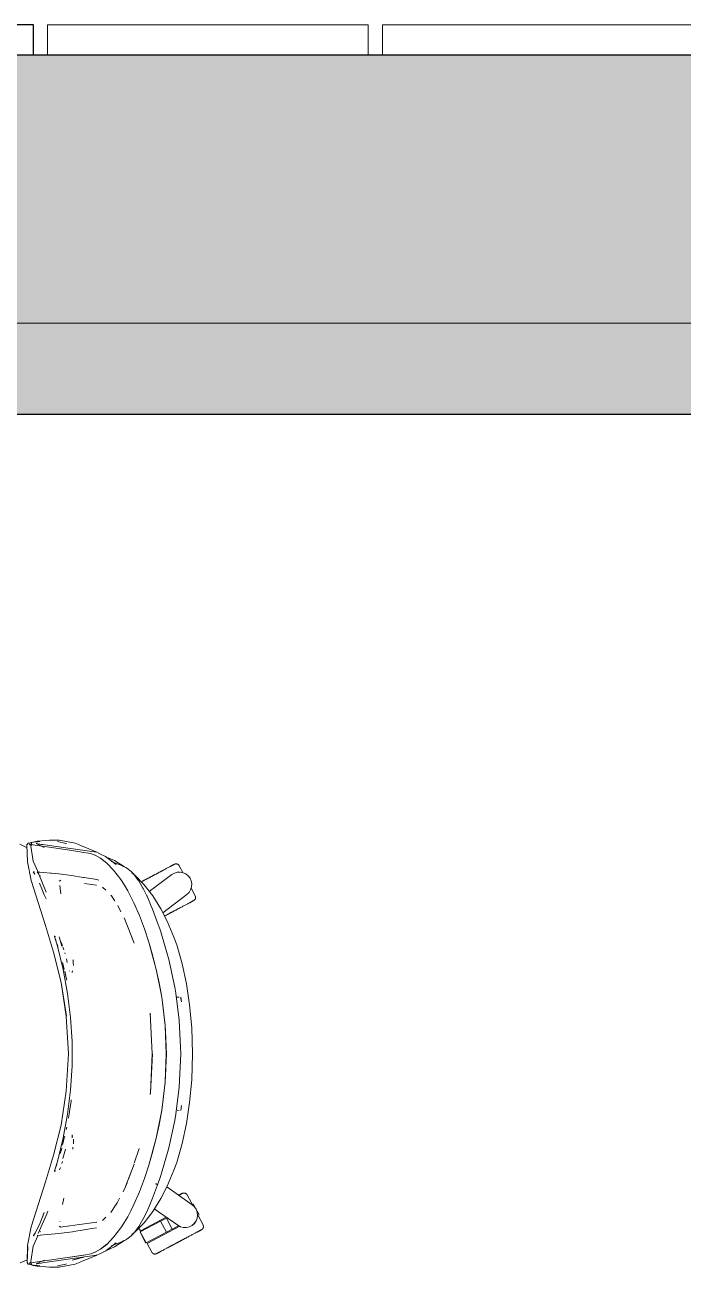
# Model space of a CAD drawing. Header units: millimetres. Extents: x 155927 to 326028, y -36033 to 97293.
# Drawn here: x 187408 to 188145, y 33291 to 34682 of the extents above; entities that cross this region are included whole.
import ezdxf

# ---------------------------------------------------------------- set-up
doc = ezdxf.new("R2010")
doc.units = ezdxf.units.MM
doc.header["$MEASUREMENT"] = 0
for name, color, linetype, lineweight in [('A-GLAZ', 7, 'CONTINUOUS', 9), ('A-GLAZ-CURT', 7, 'CONTINUOUS', 9), ('A-WALL', 7, 'CONTINUOUS', 9), ('A-WALL-PATT', 7, 'CONTINUOUS', 9), ('G-IMPT', 8, 'CONTINUOUS', 9), ('I-FURN', 8, 'CONTINUOUS', 9), ('I-WALL', 7, 'CONTINUOUS', 9)]:
    doc.layers.add(name, color=color, linetype=linetype, lineweight=lineweight)

msp = doc.modelspace()

# ---------------------------------------------------------------- hatches: boundary and pattern name
at = {"layer": 'A-WALL-PATT'}
h = msp.add_hatch(color=256, dxfattribs=at)
h.paths.add_polyline_path([(230840.8, 34347.6), (230840.8, 34647.6), (229692.8, 34647.6), (229692.8, 34347.6), (230269.8, 34347.6)], flags=0)
h.paths.add_polyline_path([(220908.8, 34347.6), (220908.8, 34647.6), (202317.8, 34647.6), (202317.8, 34347.6), (220564.5, 34347.6)], flags=0)
h.paths.add_polyline_path([(200283.7, 34347.6), (200283.7, 34647.6), (197317.8, 34647.6), (197317.8, 34437.6), (197292.8, 34437.6), (197292.8, 34347.6), (198727.6, 34347.6)], flags=0)
h.paths.add_polyline_path([(195683.8, 34347.6), (195683.8, 34437.6), (195658.8, 34437.6), (195658.8, 34647.6), (193317.8, 34647.6), (193317.8, 34347.6), (195658.8, 34347.6)], flags=0)
h.paths.add_polyline_path([(190533.8, 34347.6), (190533.8, 34647.6), (187318, 34647.6), (187318, 34347.6), (190235.5, 34347.6)], flags=0)
h.paths.add_polyline_path([(185283.8, 34347.6), (185283.8, 34647.6), (166692.8, 34647.6), (166692.8, 34347.6), (184169.7, 34347.6)], flags=0)
h.paths.add_polyline_path([(157908.8, 34347.6), (157908.8, 34647.6), (156760.8, 34647.6), (156760.8, 34347.6), (157480.1, 34347.6)], flags=0)
h = msp.add_hatch(color=256, dxfattribs=at)
h.paths.add_polyline_path([(189324.8, 34245.6), (189324.8, 34347.6), (187318, 34347.6), (187318, 34245.6), (189022.3, 34245.6)], flags=0)
h.paths.add_polyline_path([(185283.8, 34245.6), (185283.8, 34347.6), (176931.2, 34347.6), (176931.2, 34245.6), (184169.7, 34245.6)], flags=0)

# ---------------------------------------------------------------- linework, layer by layer
at = {"layer": 'A-GLAZ', "lineweight": 30}
for p, q in [((187418, 34681.6), (187318, 34681.6)), ((187418, 34647.6), (187418, 34681.6))]:
    msp.add_line(p, q, dxfattribs=at)
at = {"layer": 'A-GLAZ-CURT', "lineweight": 20}
for p, q in [((187792.8, 34681.6), (187433.8, 34681.6)), ((187433.8, 34681.6), (187433.8, 34647.6)), ((187792.8, 34647.6), (187792.8, 34681.6)), ((190417.8, 34681.6), (187808.8, 34681.6)), ((187808.8, 34681.6), (187808.8, 34647.6)), ((187433.8, 34647.6), (187792.8, 34647.6)), ((187808.8, 34647.6), (190417.8, 34647.6))]:
    msp.add_line(p, q, dxfattribs=at)
at = {"layer": 'A-WALL', "lineweight": 30}
msp.add_line((190533.8, 34647.6), (187318, 34647.6), dxfattribs=at)
at = {"layer": 'A-WALL'}
msp.add_line((187318, 34347.6), (189324.8, 34347.6), dxfattribs=at)
at = {"layer": 'G-IMPT'}
for p, q in [((187417.4, 33766.5), (187414.2, 33766)), ((187417.9, 33766.8), (187415.5, 33766.3)), ((187416.3, 33763.1), (187415.5, 33766.3)), ((187417.4, 33766.5), (187418.1, 33766.6)), ((187422.1, 33767.6), (187417.9, 33766.8)), ((187418.1, 33766.6), (187422.7, 33767.1)), ((187422.6, 33767.6), (187422.1, 33767.6)), ((187422.6, 33767.6), (187431.9, 33768.4)), ((187422.7, 33767.1), (187425.3, 33767.3)), ((187431.9, 33768.4), (187435.9, 33768.8)), ((187440, 33768.8), (187435.9, 33768.8)), ((187447, 33768.8), (187440, 33768.8)), ((187445.1, 33767.3), (187454.4, 33765.3)), ((187447, 33768.8), (187464.7, 33765.5)), ((187410.9, 33760.4), (187402.9, 33764.5)), ((187410.8, 33763.6), (187411.4, 33764.6)), ((187411.2, 33744.6), (187410.8, 33763.6)), ((187411.3, 33764), (187411.4, 33764.6)), ((187411.3, 33764), (187411.4, 33764.5)), ((187411.8, 33765.1), (187411.4, 33764.6)), ((187411.4, 33764.6), (187411.4, 33764.5)), ((187412.3, 33765.4), (187411.8, 33765.1)), ((187412.3, 33765.4), (187414.2, 33766)), ((187413.7, 33764.4), (187413.2, 33764.8)), ((187414.3, 33764.2), (187413.2, 33764.8)), ((187414.3, 33764.2), (187413.6, 33764.4)), ((187413.6, 33764.4), (187419.9, 33763.3)), ((187413.7, 33764.4), (187414, 33763.9)), ((187414.1, 33763.4), (187414, 33763.9)), ((187415.8, 33765.9), (187415.1, 33762.3)), ((187417.8, 33745.3), (187415.1, 33762.3)), ((187416.3, 33763.1), (187415.8, 33765.9)), ((187419.9, 33763.3), (187427.8, 33762.2)), ((187420.9, 33765.2), (187430.1, 33760.8)), ((187420.9, 33765.2), (187421.7, 33765.1)), ((187426.8, 33764.2), (187421.7, 33765.1)), ((187426.8, 33764.2), (187428.1, 33764)), ((187427.8, 33762.2), (187458.6, 33757.6)), ((187438.7, 33762.6), (187428.1, 33764)), ((187438.7, 33762.6), (187485.9, 33755.9)), ((187454.4, 33765.3), (187455, 33765.1)), ((187458.6, 33757.6), (187474.4, 33755.2)), ((187464.7, 33765.5), (187468.6, 33763.9)), ((187471.9, 33762.5), (187468.6, 33763.9)), ((187488.4, 33755.7), (187471.9, 33762.5)), ((187482.1, 33753.9), (187474.4, 33755.2)), ((187482.1, 33753.9), (187486.9, 33752.2)), ((187485.9, 33755.9), (187488.9, 33755.3)), ((187492.3, 33753.7), (187488.9, 33755.3)), ((187492.3, 33753.7), (187498.8, 33750.6)), ((187411.2, 33744.6), (187415.4, 33723.6)), ((187417.8, 33745.3), (187423.4, 33733)), ((187487.3, 33752), (187486.9, 33752.2)), ((187493.1, 33748.7), (187487.3, 33752)), ((187493.1, 33748.7), (187500.1, 33743.3)), ((187500.3, 33743), (187493.3, 33748.4)), ((187493.3, 33748.4), (187496.7, 33745.8)), ((187500.3, 33743), (187496.7, 33745.8)), ((187510.5, 33741.7), (187498.8, 33750.6)), ((187500, 33750), (187508.6, 33746)), ((187507.8, 33735.4), (187500.1, 33743.3)), ((187504.9, 33744.9), (187516.8, 33740.4)), ((187510.5, 33741.7), (187508.5, 33742.9)), ((187508.6, 33746), (187520.1, 33738.9)), ((187519, 33739.4), (187516.8, 33740.4)), ((187521.4, 33738.2), (187519, 33739.4)), ((187417.9, 33733.5), (187419.5, 33731)), ((187417.9, 33733.5), (187418, 33733.5)), ((187418.9, 33733.8), (187418, 33733.5)), ((187419.5, 33731), (187418, 33733.5)), ((187418, 33733.5), (187419.5, 33731)), ((187422.9, 33733.2), (187422.1, 33733.5)), ((187422.1, 33733.5), (187423.9, 33730.8)), ((187422.9, 33733.2), (187422.9, 33733.2)), ((187425.3, 33732.9), (187422.9, 33733.2)), ((187423.9, 33730.8), (187432.3, 33710.8)), ((187425.3, 33732.9), (187425.3, 33732.9)), ((187429.2, 33732.6), (187425.3, 33732.9)), ((187425.4, 33729.1), (187425.8, 33728.8)), ((187437.1, 33732), (187429.2, 33732.6)), ((187438.1, 33731.9), (187437.1, 33732)), ((187446.3, 33731.3), (187438.1, 33731.9)), ((187446.3, 33731.3), (187446.4, 33731.3)), ((187460.5, 33729.3), (187446.4, 33731.3)), ((187460.5, 33729.3), (187473.8, 33727.2)), ((187473.8, 33727.2), (187474.3, 33727.1)), ((187474.9, 33727), (187474.3, 33727.1)), ((187474.9, 33727), (187486.7, 33725.2)), ((187486.7, 33725.2), (187487.1, 33725.1)), ((187489.1, 33724.7), (187487.1, 33725.1)), ((187491.3, 33724.2), (187489.1, 33724.7)), ((187507.8, 33735.4), (187515.8, 33724.9)), ((187516, 33724.7), (187515.8, 33724.9)), ((187519.9, 33718.6), (187516, 33724.7)), ((187522.6, 33737.6), (187521.4, 33738.2)), ((187522.6, 33737.6), (187527.4, 33733.7)), ((187527.4, 33733.7), (187530.3, 33730.7)), ((187532, 33729.3), (187528.3, 33732.3)), ((187530.3, 33730.7), (187535, 33724.5)), ((187532, 33729.3), (187542, 33719)), ((187431.4, 33673.4), (187415.4, 33723.6)), ((187428, 33712.5), (187424.8, 33720.9)), ((187430.1, 33707.6), (187428, 33712.7)), ((187428, 33712.7), (187430.1, 33707.6)), ((187428, 33712.5), (187430.1, 33707.6)), ((187447, 33722.9), (187448.7, 33724.2)), ((187447.4, 33718), (187448.8, 33708.8)), ((187447.4, 33718), (187447.4, 33717.6)), ((187475.2, 33720.3), (187488.6, 33718.5)), ((187488.6, 33718.5), (187488.1, 33718.7)), ((187499.1, 33713), (187495.2, 33716.4)), ((187519.9, 33718.6), (187523.7, 33712.3)), ((187527.2, 33705.6), (187523.7, 33712.3)), ((187535, 33724.5), (187535.9, 33723.3)), ((187540.6, 33715.3), (187535.9, 33723.3)), ((187540.9, 33714.7), (187540.6, 33715.3)), ((187540.9, 33714.7), (187544.9, 33706.7)), ((187551.8, 33706.4), (187542, 33719)), ((187429.1, 33710.1), (187432.1, 33703.4)), ((187505.4, 33706.4), (187504.6, 33707.5)), ((187505.4, 33706.4), (187508.9, 33701.3)), ((187508.9, 33701.3), (187509.2, 33700.7)), ((187527.2, 33705.6), (187530.6, 33698.8)), ((187536.8, 33684.6), (187530.6, 33698.8)), ((187545.2, 33706.2), (187544.9, 33706.7)), ((187545.2, 33706.2), (187549.9, 33695.2)), ((187560.7, 33692.1), (187551.8, 33706.4)), ((187512.4, 33695.8), (187515.9, 33688.8)), ((187542.2, 33669.7), (187536.8, 33684.6)), ((187549.9, 33695.2), (187551.4, 33691.6)), ((187557, 33676.5), (187551.4, 33691.6)), ((187567.8, 33678.3), (187560.7, 33692.1)), ((187440.5, 33643.4), (187431.4, 33673.4)), ((187523.3, 33672.6), (187519.6, 33682)), ((187519.6, 33682), (187520.6, 33679.7)), ((187523.9, 33670.9), (187523.3, 33672.6)), ((187530.7, 33653.5), (187523.9, 33670.9)), ((187542.2, 33669.7), (187547.3, 33654.8)), ((187557, 33676.5), (187559.4, 33669.7)), ((187560.6, 33666.1), (187559.4, 33669.7)), ((187575.3, 33660.3), (187567.8, 33678.3)), ((187441.5, 33661.6), (187441.6, 33661.8)), ((187444.8, 33650.4), (187441.5, 33661.6)), ((187444.8, 33650.4), (187441.7, 33661.2)), ((187441.7, 33660.9), (187441.7, 33661.2)), ((187444.8, 33650.4), (187441.7, 33660.9)), ((187442.6, 33661.1), (187442, 33661.5)), ((187442.6, 33661.1), (187442.4, 33661.2)), ((187443, 33657.1), (187442.6, 33658.2)), ((187443.4, 33656.2), (187443, 33657.1)), ((187450, 33650.4), (187446.9, 33660.8)), ((187448.8, 33655.6), (187449.6, 33653.4)), ((187530.7, 33653.5), (187527.9, 33660.9)), ((187560.6, 33666.1), (187569.5, 33635.2)), ((187575.3, 33660.3), (187578.4, 33651.6)), ((187440.5, 33643.4), (187448.9, 33609.7)), ((187444.4, 33653.4), (187444.7, 33652.6)), ((187445.4, 33650.4), (187444.7, 33652.6)), ((187451.3, 33624.1), (187444.8, 33650.4)), ((187445.4, 33650.4), (187445.5, 33649.9)), ((187449.9, 33652.7), (187449.6, 33653.4)), ((187449.9, 33652.7), (187450.6, 33650.4)), ((187451, 33649.2), (187451.3, 33648.5)), ((187451.3, 33648.5), (187452, 33646)), ((187453, 33642.7), (187453.4, 33641.6)), ((187551, 33641.5), (187547.2, 33654.7)), ((187555.6, 33624.3), (187547.2, 33654.7)), ((187555.6, 33624.3), (187547.3, 33654.8)), ((187551, 33641.5), (187555.6, 33624.3)), ((187578.4, 33651.6), (187584.6, 33630.3)), ((187451.1, 33630.8), (187450.7, 33632.1)), ((187452.6, 33624), (187451.1, 33630.8)), ((187454.9, 33635.9), (187455.9, 33632)), ((187454.9, 33635.9), (187455.3, 33634.4)), ((187462.4, 33634.5), (187462.3, 33635)), ((187462.6, 33630.8), (187462.4, 33634.5)), ((187462.6, 33630.8), (187462.7, 33629.4)), ((187462.7, 33628.7), (187462.7, 33629.4)), ((187576.2, 33604.5), (187569.5, 33635.2)), ((187584.6, 33630.3), (187589.4, 33608)), ((187451.3, 33624.1), (187456.2, 33597.4)), ((187454.8, 33614.7), (187453.1, 33622.1)), ((187455.3, 33612), (187454.8, 33614.7)), ((187458.5, 33622.3), (187458.4, 33622.7)), ((187461.2, 33620.7), (187461.9, 33622.6)), ((187461.2, 33620.7), (187461.4, 33621.7)), ((187561.8, 33593.2), (187555.6, 33624.4)), ((187555.6, 33624.4), (187561.8, 33593.3)), ((187555.6, 33624.3), (187558.7, 33609.3)), ((187448.9, 33609.7), (187455.1, 33572)), ((187454.8, 33571.8), (187449.1, 33609.4)), ((187455.1, 33572), (187449.1, 33609.4)), ((187561.8, 33593.2), (187558.7, 33609.3)), ((187577.3, 33597.5), (187576.2, 33604.5)), ((187592.9, 33584.6), (187589.4, 33608)), ((187456.2, 33597.4), (187459.5, 33570.5)), ((187565.6, 33561.7), (187561.8, 33593.3)), ((187563.8, 33577.7), (187561.8, 33593.2)), ((187565.6, 33561.6), (187561.8, 33593.2)), ((187581.2, 33567.4), (187577.3, 33597.5)), ((187577.9, 33593.2), (187579.1, 33593.2)), ((187581.2, 33593.3), (187579.1, 33593.2)), ((187581.2, 33593.3), (187581.1, 33593.3)), ((187583, 33593.3), (187583.6, 33587.8)), ((187583.1, 33591.6), (187583.6, 33587.8)), ((187454.8, 33571.8), (187457.2, 33529.8)), ((187551.1, 33529.8), (187548.6, 33575.2)), ((187548.6, 33575.2), (187548.9, 33573.6)), ((187548.6, 33575.1), (187548.6, 33574.9)), ((187548.9, 33573.6), (187548.6, 33574.9)), ((187563.8, 33577.7), (187565.6, 33561.6)), ((187595.2, 33559), (187592.9, 33584.6)), ((187461.2, 33543.4), (187459.5, 33570.5)), ((187567, 33529.8), (187565.6, 33561.7)), ((187565.6, 33561.6), (187566.3, 33546.7)), ((187565.6, 33561.6), (187566.7, 33529.8)), ((187582.8, 33537.2), (187581.2, 33567.4)), ((187596, 33529.8), (187595.2, 33559)), ((187566.3, 33546.7), (187566.7, 33529.8)), ((187461.2, 33516.3), (187461.2, 33543.4)), ((187582.8, 33537.2), (187582.9, 33529.8)), ((187454.8, 33487.9), (187457.2, 33529.8)), ((187461.2, 33516.3), (187459.5, 33489.2)), ((187551.2, 33529.8), (187548.9, 33486.1)), ((187551.1, 33529.8), (187548.9, 33486.1)), ((187565.6, 33498), (187567, 33529.8)), ((187565.6, 33498.1), (187566.7, 33529.8)), ((187566.3, 33513), (187566.7, 33529.8)), ((187582.8, 33522.5), (187581.2, 33492.3)), ((187582.8, 33522.5), (187582.9, 33529.8)), ((187595.2, 33500.7), (187596, 33529.8)), ((187566.3, 33513), (187565.6, 33498.1)), ((187456.2, 33462.3), (187459.5, 33489.2)), ((187565.6, 33498.1), (187561.8, 33466.5)), ((187565.6, 33498), (187561.8, 33466.4)), ((187565.6, 33498.1), (187563.8, 33482)), ((187581.2, 33492.3), (187577.3, 33462.2)), ((187592.9, 33475.1), (187595.2, 33500.7)), ((187448.9, 33449.9), (187454.8, 33487.9)), ((187458.9, 33467.9), (187460.2, 33476.4)), ((187460.2, 33476.4), (187460.3, 33478.1)), ((187548.9, 33486.1), (187548.6, 33484.3)), ((187548.9, 33486.1), (187548.6, 33484.8)), ((187548.6, 33484.6), (187548.6, 33484.8)), ((187561.8, 33466.5), (187563.8, 33482)), ((187589.4, 33451.7), (187592.9, 33475.1)), ((187451.3, 33435.6), (187456.2, 33462.3)), ((187457.2, 33457.8), (187457.8, 33460.7)), ((187458, 33462.3), (187457.8, 33460.7)), ((187458.9, 33467.9), (187458, 33462.3)), ((187555.6, 33435.4), (187561.8, 33466.5)), ((187555.6, 33435.4), (187561.8, 33466.4)), ((187561.8, 33466.5), (187558.7, 33450.4)), ((187577.3, 33462.2), (187576.2, 33455.2)), ((187579.1, 33466.5), (187581.2, 33466.4)), ((187581.2, 33466.4), (187581.1, 33466.4)), ((187583, 33466.4), (187583.6, 33471.8)), ((187448.9, 33449.9), (187440.5, 33416.3)), ((187455.3, 33447.7), (187454.8, 33444.9)), ((187555.6, 33435.4), (187558.7, 33450.4)), ((187569.5, 33424.5), (187576.2, 33455.2)), ((187584.6, 33429.4), (187589.4, 33451.7)), ((187451.3, 33435.6), (187444.8, 33409.3)), ((187451.1, 33428.9), (187452.6, 33435.6)), ((187453.1, 33437.6), (187452.6, 33435.6)), ((187461.4, 33438), (187461.2, 33439)), ((187461.2, 33439), (187461.9, 33437.1)), ((187461.4, 33438), (187461.5, 33435.7)), ((187461.5, 33435.8), (187461.5, 33435.7)), ((187462.7, 33434), (187462.7, 33428.9)), ((187462.7, 33434), (187462.7, 33431.2)), ((187555.6, 33435.4), (187547.2, 33405)), ((187555.6, 33435.4), (187547.3, 33404.9)), ((187551, 33418.1), (187555.6, 33435.4)), ((187448.3, 33418.7), (187448.1, 33418)), ((187449.5, 33422.7), (187448.3, 33418.7)), ((187449.5, 33422.7), (187449.8, 33423.9)), ((187449.8, 33423.9), (187449.8, 33424.1)), ((187451.1, 33428.9), (187450.7, 33427.6)), ((187451.1, 33412.4), (187454, 33422.9)), ((187462.3, 33425.1), (187462.1, 33423)), ((187462.7, 33428.9), (187462.7, 33431.2)), ((187536.2, 33423.7), (187530.9, 33407.2)), ((187536.2, 33423.7), (187535.1, 33420.3)), ((187569.5, 33424.5), (187560.6, 33393.6)), ((187578.4, 33408.1), (187584.6, 33429.4)), ((187431.4, 33386.3), (187440.5, 33416.3)), ((187444.8, 33409.3), (187441.7, 33398.9)), ((187443.6, 33404.1), (187444.4, 33406.2)), ((187450.6, 33409.3), (187449.9, 33407.1)), ((187530.7, 33406.2), (187523.8, 33387.8)), ((187530.7, 33406.2), (187523.9, 33388.8)), ((187547.3, 33404.9), (187542.2, 33390)), ((187551, 33418.1), (187547.2, 33405)), ((187578.4, 33408.1), (187575.3, 33399.4)), ((187441.5, 33398.1), (187441.6, 33398.3)), ((187441.6, 33397.9), (187441.5, 33398.1)), ((187441.6, 33398.6), (187441.7, 33398.9)), ((187441.6, 33398.3), (187441.6, 33398.6)), ((187442.6, 33398.6), (187442, 33398.2)), ((187442.6, 33398.6), (187442.4, 33398.5)), ((187443.6, 33404.1), (187443.4, 33403.5)), ((187447.9, 33401.6), (187447.3, 33399.9)), ((187447.9, 33401.6), (187448.3, 33402.6)), ((187560.6, 33393.6), (187559.4, 33390)), ((187575.3, 33399.4), (187567.8, 33381.4)), ((187431.4, 33386.3), (187415.4, 33336)), ((187518.4, 33375.1), (187520.6, 33380)), ((187520.6, 33380), (187523.3, 33387.1)), ((187520.6, 33380), (187522.9, 33385.4)), ((187523.9, 33388.8), (187523.3, 33387.1)), ((187536.8, 33375.1), (187542.2, 33390)), ((187551.4, 33368.1), (187557, 33383.1)), ((187555.7, 33383.9), (187554.7, 33384.3)), ((187554.7, 33384.3), (187555.3, 33384.1)), ((187555.7, 33383.9), (187555.3, 33384.1)), ((187555.7, 33383.9), (187556.4, 33383.6)), ((187555.7, 33383.9), (187556.5, 33383.5)), ((187556.4, 33383.6), (187556.5, 33383.5)), ((187557, 33383.2), (187556.5, 33383.5)), ((187556.5, 33383.5), (187556.9, 33383.3)), ((187557, 33383.2), (187556.9, 33383.3)), ((187557, 33383.1), (187559.4, 33390)), ((187557, 33383.1), (187557, 33383.2)), ((187557, 33383.2), (187557, 33383.1)), ((187560.7, 33367.6), (187567.8, 33381.4)), ((187452.1, 33368.2), (187450.7, 33360.9)), ((187514.5, 33368.1), (187510.3, 33360)), ((187536.8, 33375.1), (187530.6, 33360.9)), ((187545.2, 33353.5), (187549.9, 33364.4)), ((187549.9, 33364.4), (187551.4, 33368.1)), ((187551.8, 33353.3), (187560.7, 33367.6)), ((187428, 33347.2), (187430.1, 33352.1)), ((187430.1, 33352.1), (187428, 33347)), ((187428, 33347), (187429.4, 33350.6)), ((187434.1, 33353.5), (187432.3, 33348.9)), ((187505.4, 33353.3), (187504.6, 33352.2)), ((187508.9, 33358.4), (187505.4, 33353.3)), ((187509.2, 33359), (187508.9, 33358.4)), ((187511.8, 33362.8), (187509.2, 33359)), ((187511.8, 33362.8), (187510.3, 33360)), ((187527.2, 33354.1), (187523.7, 33347.4)), ((187527.2, 33354.1), (187530.6, 33360.9)), ((187545.2, 33353.5), (187540.6, 33344.4)), ((187544.9, 33353), (187540.6, 33344.4)), ((187545.2, 33353.5), (187540.9, 33345)), ((187551.8, 33353.3), (187542, 33340.7)), ((187544.9, 33353), (187545.2, 33353.5)), ((187415.4, 33336), (187411.2, 33315.1)), ((187424.8, 33338.8), (187419.5, 33328.7)), ((187432.3, 33348.9), (187423.4, 33328.7)), ((187424.8, 33338.8), (187428, 33347.2)), ((187447, 33336.8), (187448.6, 33335.5)), ((187447.4, 33341.7), (187447.4, 33342)), ((187475.2, 33339.4), (187447.9, 33335.6)), ((187447.9, 33335.6), (187448.2, 33335.6)), ((187448.4, 33335.5), (187448.2, 33335.6)), ((187475.2, 33339.4), (187488.6, 33341.2)), ((187488.6, 33341.2), (187488.1, 33341)), ((187499.1, 33346.7), (187495.2, 33343.3)), ((187519.9, 33341.1), (187516, 33335)), ((187519.9, 33341.1), (187523.7, 33347.4)), ((187532, 33330.4), (187542, 33340.7)), ((187535, 33335.1), (187535.9, 33336.4)), ((187540.6, 33344.4), (187535.9, 33336.4)), ((187540.6, 33344.4), (187540.9, 33345)), ((187417.8, 33314.4), (187423.4, 33326.7)), ((187418.2, 33326.2), (187418.1, 33326.4)), ((187418.2, 33326.2), (187420, 33328.9)), ((187418.2, 33326.2), (187419.5, 33328.7)), ((187418.2, 33326.1), (187418.2, 33326.2)), ((187418.9, 33325.9), (187418.2, 33326.1)), ((187422.1, 33326.2), (187422.9, 33326.5)), ((187423, 33326.5), (187422.9, 33326.5)), ((187425.4, 33326.8), (187423, 33326.5)), ((187425.8, 33330.9), (187425.4, 33330.6)), ((187425.4, 33326.8), (187425.8, 33326.9)), ((187429.2, 33327.1), (187425.8, 33326.9)), ((187429.2, 33327.1), (187438.1, 33327.7)), ((187446.3, 33328.4), (187438.1, 33327.7)), ((187446.4, 33328.4), (187446.3, 33328.4)), ((187446.4, 33328.4), (187461.6, 33330.6)), ((187461.6, 33330.6), (187463.2, 33330.8)), ((187463.2, 33330.8), (187474.9, 33332.7)), ((187476.6, 33333), (187474.9, 33332.7)), ((187483.4, 33334), (187476.6, 33333)), ((187483.4, 33334), (187488.5, 33334.8)), ((187500.1, 33316.4), (187507.8, 33324.3)), ((187507.8, 33324.3), (187515.8, 33334.8)), ((187515.8, 33334.8), (187516, 33335)), ((187521.4, 33321.5), (187519, 33320.3)), ((187520.1, 33320.8), (187520.8, 33321.3)), ((187521.4, 33321.5), (187522.6, 33322.1)), ((187522.6, 33322.1), (187527.4, 33326)), ((187530.3, 33329), (187527.4, 33326)), ((187528.3, 33327.4), (187532, 33330.4)), ((187530.3, 33329), (187535, 33335.1)), ((187411.6, 33314.2), (187411, 33295.8)), ((187411.2, 33315.1), (187411.1, 33296.2)), ((187411.6, 33314.2), (187411.1, 33296.2)), ((187417.8, 33314.4), (187415.1, 33297.3)), ((187486.9, 33307.5), (187482.1, 33305.8)), ((187486.9, 33307.5), (187487.3, 33307.7)), ((187493.1, 33311), (187487.3, 33307.7)), ((187498.9, 33309.1), (187492.3, 33306)), ((187500.1, 33316.4), (187493.1, 33311)), ((187493.3, 33311.3), (187500.3, 33316.7)), ((187493.3, 33311.3), (187496.7, 33313.9)), ((187500.3, 33316.7), (187496.7, 33313.9)), ((187510.5, 33318), (187498.9, 33309.1)), ((187508.6, 33313.7), (187500, 33309.7)), ((187504.9, 33314.8), (187516.8, 33319.3)), ((187520.1, 33320.8), (187508.6, 33313.7)), ((187510.5, 33318), (187508.6, 33316.9)), ((187519, 33320.3), (187516.8, 33319.3)), ((187403, 33295.6), (187411.1, 33299.2)), ((187411, 33295.6), (187411.2, 33296.5)), ((187411, 33295.8), (187411.1, 33296.2)), ((187411, 33295.6), (187411.4, 33295.1)), ((187411.1, 33296.2), (187411.2, 33296.4)), ((187411.2, 33296.5), (187411.2, 33296.4)), ((187411.8, 33294.6), (187411.4, 33295.1)), ((187411.8, 33294.6), (187412.3, 33294.3)), ((187414.2, 33293.7), (187412.3, 33294.3)), ((187414.3, 33295.5), (187413.2, 33294.9)), ((187413.7, 33295.3), (187413.2, 33294.9)), ((187413.6, 33295.3), (187419.9, 33296.4)), ((187414.3, 33295.5), (187413.6, 33295.3)), ((187414, 33295.8), (187413.7, 33295.3)), ((187414, 33295.8), (187414.1, 33296.3)), ((187417.4, 33293.2), (187414.2, 33293.7)), ((187415.8, 33293.8), (187415.1, 33297.3)), ((187415.8, 33293.8), (187415.1, 33297.3)), ((187415.1, 33297.3), (187415.5, 33293.4)), ((187427.8, 33297.5), (187419.9, 33296.4)), ((187430.1, 33298.9), (187420.9, 33294.5)), ((187420.9, 33294.5), (187421.7, 33294.6)), ((187421.7, 33294.6), (187426.8, 33295.5)), ((187426.8, 33295.5), (187428.1, 33295.7)), ((187458.6, 33302.1), (187427.8, 33297.5)), ((187438.7, 33297.1), (187428.1, 33295.7)), ((187438.7, 33297.1), (187485.9, 33303.8)), ((187445.1, 33292.3), (187454.4, 33294.4)), ((187447, 33290.9), (187464.7, 33294.2)), ((187454.4, 33294.4), (187455, 33294.5)), ((187458.6, 33302.1), (187473.8, 33304.4)), ((187459.2, 33302.2), (187474.4, 33304.5)), ((187459.2, 33302.2), (187473.8, 33304.4)), ((187461.5, 33298.7), (187474.5, 33302.2)), ((187461.5, 33298.7), (187473.4, 33302)), ((187464.7, 33294.2), (187468.6, 33295.8)), ((187471.9, 33297.2), (187468.6, 33295.8)), ((187488.4, 33304), (187471.9, 33297.2)), ((187482.1, 33305.8), (187474.4, 33304.5)), ((187485.9, 33303.8), (187488.9, 33304.4)), ((187489.5, 33304.7), (187488.4, 33304)), ((187492.3, 33306), (187488.9, 33304.4)), ((187417.9, 33292.9), (187415.5, 33293.4)), ((187417.4, 33293.2), (187418.1, 33293.1)), ((187417.9, 33292.9), (187422.1, 33292.1)), ((187422.7, 33292.6), (187418.1, 33293.1)), ((187422.6, 33292.1), (187422.1, 33292.1)), ((187431.9, 33291.2), (187422.6, 33292.1)), ((187422.7, 33292.6), (187425.3, 33292.4)), ((187431.9, 33291.2), (187435.9, 33290.9)), ((187435.9, 33290.9), (187440, 33290.9)), ((187447, 33290.9), (187440, 33290.9))]:
    msp.add_line(p, q, dxfattribs=at)
at = {"layer": 'I-FURN'}
for p, q in [((187569.5, 33738.6), (187568.9, 33738.2)), ((187570.2, 33738.9), (187569.5, 33738.6)), ((187570.8, 33739.2), (187570.2, 33738.9)), ((187571.4, 33739.6), (187570.8, 33739.2)), ((187571.1, 33739.4), (187571.6, 33739.7)), ((187571.9, 33739.9), (187571.4, 33739.6)), ((187571.6, 33739.7), (187572.2, 33740)), ((187572.5, 33740.1), (187571.9, 33739.9)), ((187572.2, 33740), (187572.7, 33740.2)), ((187572.9, 33740.4), (187572.5, 33740.1)), ((187572.7, 33740.2), (187573.2, 33740.5)), ((187573.4, 33740.6), (187572.9, 33740.4)), ((187573.2, 33740.5), (187573.6, 33740.7)), ((187573.8, 33740.8), (187573.4, 33740.6)), ((187573.6, 33740.7), (187574, 33740.9)), ((187574.2, 33741), (187573.8, 33740.8)), ((187574, 33740.9), (187574.3, 33741.1)), ((187574.5, 33741.2), (187574.2, 33741)), ((187574.3, 33741.1), (187574.6, 33741.3)), ((187574.8, 33741.4), (187574.5, 33741.2)), ((187574.6, 33741.3), (187574.9, 33741.4)), ((187575.1, 33741.5), (187574.8, 33741.4)), ((187574.9, 33741.4), (187575.2, 33741.6)), ((187575.3, 33741.6), (187575.1, 33741.5)), ((187575.2, 33741.6), (187575.4, 33741.7)), ((187575.5, 33741.7), (187575.3, 33741.6)), ((187575.4, 33741.7), (187575.5, 33741.8)), ((187575.5, 33741.8), (187575.7, 33741.8)), ((187575.6, 33741.8), (187575.5, 33741.7)), ((187575.7, 33741.8), (187575.6, 33741.8)), ((187575.7, 33741.8), (187575.7, 33741.9)), ((187575.7, 33741.9), (187575.8, 33741.9)), ((187575.8, 33741.9), (187575.7, 33741.8)), ((187575.8, 33741.9), (187575.9, 33742)), ((187575.8, 33741.9), (187575.8, 33741.9)), ((187575.8, 33741.9), (187575.8, 33741.9)), ((187575.9, 33742), (187576.1, 33742)), ((187576.1, 33742), (187576.2, 33742.1)), ((187576.2, 33742.1), (187576.4, 33742.1)), ((187576.4, 33742.1), (187576.5, 33742.2)), ((187576.5, 33742.2), (187576.7, 33742.2)), ((187576.7, 33742.2), (187576.8, 33742.3)), ((187576.8, 33742.3), (187577, 33742.3)), ((187577, 33742.3), (187577.2, 33742.3)), ((187577.2, 33742.3), (187577.3, 33742.3)), ((187577.3, 33742.3), (187577.5, 33742.4)), ((187577.5, 33742.4), (187577.6, 33742.4)), ((187577.6, 33742.4), (187577.8, 33742.4)), ((187577.8, 33742.4), (187578, 33742.4)), ((187578, 33742.4), (187578.1, 33742.3)), ((187578.1, 33742.3), (187578.3, 33742.3)), ((187578.3, 33742.3), (187578.4, 33742.3)), ((187578.4, 33742.3), (187578.6, 33742.3)), ((187578.6, 33742.3), (187578.8, 33742.2)), ((187578.8, 33742.2), (187578.9, 33742.2)), ((187578.9, 33742.2), (187579.1, 33742.1)), ((187579.1, 33742.1), (187579.2, 33742.1)), ((187579.2, 33742.1), (187579.4, 33742)), ((187579.4, 33742), (187579.5, 33741.9)), ((187579.5, 33741.9), (187579.6, 33741.8)), ((187579.6, 33741.8), (187579.8, 33741.8)), ((187579.8, 33741.8), (187579.9, 33741.7)), ((187579.9, 33741.7), (187580.1, 33741.6)), ((187580.1, 33741.6), (187580.2, 33741.5)), ((187580.2, 33741.5), (187580.3, 33741.4)), ((187580.3, 33741.4), (187580.4, 33741.3)), ((187580.4, 33741.3), (187580.5, 33741.2)), ((187580.5, 33741.2), (187580.7, 33741)), ((187580.7, 33741), (187580.8, 33740.9)), ((187580.8, 33740.9), (187580.9, 33740.8)), ((187580.9, 33740.8), (187581, 33740.7)), ((187581, 33740.7), (187581, 33740.5)), ((187581, 33740.5), (187581.1, 33740.4)), ((187581.1, 33740.4), (187581.2, 33740.3)), ((187581.2, 33740.3), (187581.2, 33740.2)), ((187585.3, 33732.6), (187581.2, 33740.2)), ((187542.5, 33724.2), (187543.4, 33724.7)), ((187544, 33725), (187543, 33724.5)), ((187543.4, 33724.7), (187544.4, 33725.2)), ((187544.9, 33725.5), (187544, 33725)), ((187544.4, 33725.2), (187545.4, 33725.7)), ((187545.9, 33726), (187544.9, 33725.5)), ((187545.4, 33725.7), (187546.4, 33726.3)), ((187546.9, 33726.5), (187545.9, 33726)), ((187546.4, 33726.3), (187547.4, 33726.8)), ((187547.9, 33727.1), (187546.9, 33726.5)), ((187547.4, 33726.8), (187548.4, 33727.3)), ((187547.6, 33711.4), (187572.9, 33730.4)), ((187548.9, 33727.6), (187547.9, 33727.1)), ((187548.4, 33727.3), (187549.4, 33727.8)), ((187549.9, 33728.1), (187548.9, 33727.6)), ((187549.4, 33727.8), (187550.4, 33728.4)), ((187550.9, 33728.7), (187549.9, 33728.1)), ((187550.4, 33728.4), (187551.4, 33728.9)), ((187551.9, 33729.2), (187550.9, 33728.7)), ((187551.4, 33728.9), (187552.4, 33729.5)), ((187552.9, 33729.7), (187551.9, 33729.2)), ((187552.4, 33729.5), (187553.4, 33730)), ((187553.9, 33730.3), (187552.9, 33729.7)), ((187553.4, 33730), (187554.4, 33730.5)), ((187554.9, 33730.8), (187553.9, 33730.3)), ((187554.4, 33730.5), (187555.4, 33731)), ((187555.9, 33731.3), (187554.9, 33730.8)), ((187555.4, 33731), (187556.4, 33731.6)), ((187556.9, 33731.8), (187555.9, 33731.3)), ((187556.4, 33731.6), (187557.3, 33732.1)), ((187557.9, 33732.4), (187556.9, 33731.8)), ((187557.3, 33732.1), (187558.3, 33732.6)), ((187558.8, 33732.9), (187557.9, 33732.4)), ((187558.3, 33732.6), (187559.2, 33733.1)), ((187559.8, 33733.4), (187558.8, 33732.9)), ((187559.2, 33733.1), (187560.2, 33733.6)), ((187560.7, 33733.9), (187559.8, 33733.4)), ((187560.2, 33733.6), (187561.1, 33734.1)), ((187561.6, 33734.3), (187560.7, 33733.9)), ((187561.1, 33734.1), (187562, 33734.6)), ((187562.5, 33734.8), (187561.6, 33734.3)), ((187562, 33734.6), (187562.9, 33735)), ((187563.4, 33735.3), (187562.5, 33734.8)), ((187562.9, 33735), (187563.8, 33735.5)), ((187564.2, 33735.7), (187563.4, 33735.3)), ((187563.8, 33735.5), (187564.6, 33736)), ((187565.1, 33736.2), (187564.2, 33735.7)), ((187565.9, 33736.6), (187565.1, 33736.2)), ((187566.7, 33737), (187565.9, 33736.6)), ((187567.4, 33737.4), (187566.7, 33737)), ((187568.2, 33737.8), (187567.4, 33737.4)), ((187568.9, 33738.2), (187568.2, 33737.8)), ((187572.9, 33730.4), (187575.8, 33732.1)), ((187575.8, 33732.1), (187579, 33733.1)), ((187579, 33733.1), (187582.4, 33733.2)), ((187582.4, 33733.2), (187585.7, 33732.5)), ((187585.7, 33732.5), (187588.8, 33731.1)), ((187588.8, 33731.1), (187591.4, 33729)), ((187591.4, 33729), (187593.4, 33726.3)), ((187593.4, 33726.3), (187594.7, 33723.2)), ((187540.2, 33723), (187539.3, 33722.5)), ((187539.7, 33722.7), (187540.6, 33723.2)), ((187541.1, 33723.5), (187540.2, 33723)), ((187540.6, 33723.2), (187541.5, 33723.7)), ((187542, 33724), (187541.1, 33723.5)), ((187541.5, 33723.7), (187542.5, 33724.2)), ((187543, 33724.5), (187542, 33724)), ((187594, 33713.3), (187592.2, 33710.4)), ((187595, 33716.5), (187594, 33713.3)), ((187599, 33706.7), (187594.6, 33715.1)), ((187594.7, 33723.2), (187595.3, 33719.9)), ((187595.3, 33719.9), (187595, 33716.5)), ((187589.7, 33708.1), (187562.7, 33687.7)), ((187588.6, 33696.6), (187589.4, 33697)), ((187589.4, 33697), (187590.1, 33697.4)), ((187592.2, 33710.4), (187589.7, 33708.1)), ((187590.1, 33697.4), (187590.8, 33697.8)), ((187590.8, 33697.8), (187591.4, 33698.1)), ((187591.4, 33698.1), (187592.1, 33698.5)), ((187592.1, 33698.5), (187592.7, 33698.8)), ((187593, 33698.9), (187592.4, 33698.6)), ((187592.7, 33698.8), (187593.2, 33699.1)), ((187593.5, 33699.2), (187593, 33698.9)), ((187593.2, 33699.1), (187593.8, 33699.4)), ((187594.1, 33699.5), (187593.5, 33699.2)), ((187593.8, 33699.4), (187594.3, 33699.6)), ((187594.5, 33699.8), (187594.1, 33699.5)), ((187594.3, 33699.6), (187594.7, 33699.9)), ((187595, 33700), (187594.5, 33699.8)), ((187594.7, 33699.9), (187595.2, 33700.1)), ((187595.4, 33700.2), (187595, 33700)), ((187595.2, 33700.1), (187595.6, 33700.3)), ((187595.8, 33700.4), (187595.4, 33700.2)), ((187595.6, 33700.3), (187595.9, 33700.5)), ((187596.1, 33700.6), (187595.8, 33700.4)), ((187595.9, 33700.5), (187596.2, 33700.7)), ((187596.4, 33700.8), (187596.1, 33700.6)), ((187596.2, 33700.7), (187596.5, 33700.8)), ((187596.7, 33700.9), (187596.4, 33700.8)), ((187596.5, 33700.8), (187596.8, 33700.9)), ((187596.9, 33701), (187596.7, 33700.9)), ((187596.8, 33700.9), (187597, 33701.1)), ((187597.1, 33701.1), (187596.9, 33701)), ((187597, 33701.1), (187597.1, 33701.1)), ((187597.2, 33701.2), (187597.1, 33701.1)), ((187597.1, 33701.1), (187597.2, 33701.2)), ((187597.2, 33701.2), (187597.3, 33701.3)), ((187597.3, 33701.2), (187597.2, 33701.2)), ((187597.4, 33701.3), (187597.3, 33701.2)), ((187597.3, 33701.3), (187597.4, 33701.3)), ((187597.6, 33701.4), (187597.4, 33701.3)), ((187597.4, 33701.3), (187597.4, 33701.3)), ((187597.4, 33701.3), (187597.4, 33701.3)), ((187597.4, 33701.3), (187597.4, 33701.3)), ((187597.7, 33701.5), (187597.6, 33701.4)), ((187597.8, 33701.6), (187597.7, 33701.5)), ((187598, 33701.6), (187597.8, 33701.6)), ((187598.1, 33701.8), (187598, 33701.6)), ((187598.2, 33701.9), (187598.1, 33701.8)), ((187598.3, 33702), (187598.2, 33701.9)), ((187598.4, 33702.1), (187598.3, 33702)), ((187598.5, 33702.2), (187598.4, 33702.1)), ((187598.6, 33702.3), (187598.5, 33702.2)), ((187598.7, 33702.5), (187598.6, 33702.3)), ((187598.8, 33702.6), (187598.7, 33702.5)), ((187598.9, 33702.7), (187598.8, 33702.6)), ((187599, 33702.9), (187598.9, 33702.7)), ((187599, 33706.7), (187599.1, 33706.6)), ((187599.1, 33703), (187599, 33702.9)), ((187599.1, 33706.6), (187599.2, 33706.4)), ((187599.2, 33703.3), (187599.1, 33703.1)), ((187599.1, 33703.1), (187599.1, 33703)), ((187599.2, 33706.4), (187599.2, 33706.3)), ((187599.2, 33706.3), (187599.3, 33706.1)), ((187599.3, 33703.4), (187599.2, 33703.3)), ((187599.3, 33706.1), (187599.3, 33706)), ((187599.3, 33706), (187599.4, 33705.8)), ((187599.4, 33703.8), (187599.3, 33703.6)), ((187599.3, 33703.6), (187599.3, 33703.4)), ((187599.4, 33705.8), (187599.4, 33705.7)), ((187599.4, 33705.7), (187599.5, 33705.5)), ((187599.5, 33704.2), (187599.4, 33704.1)), ((187599.4, 33704.1), (187599.4, 33703.9)), ((187599.4, 33703.9), (187599.4, 33703.8)), ((187599.5, 33705.5), (187599.5, 33705.4)), ((187599.5, 33705.4), (187599.5, 33705.2)), ((187599.5, 33705.2), (187599.5, 33705)), ((187599.5, 33705), (187599.5, 33704.9)), ((187599.5, 33704.9), (187599.5, 33704.7)), ((187599.5, 33704.7), (187599.5, 33704.5)), ((187599.5, 33704.5), (187599.5, 33704.4)), ((187599.5, 33704.4), (187599.5, 33704.2)), ((187565.6, 33684.4), (187564.6, 33683.8)), ((187565, 33684.1), (187566, 33684.6)), ((187566.5, 33684.9), (187565.6, 33684.4)), ((187566, 33684.6), (187567, 33685.1)), ((187567.5, 33685.4), (187566.5, 33684.9)), ((187567, 33685.1), (187568, 33685.6)), ((187568.5, 33685.9), (187567.5, 33685.4)), ((187568, 33685.6), (187569, 33686.2)), ((187569.5, 33686.5), (187568.5, 33685.9)), ((187569, 33686.2), (187570, 33686.7)), ((187570.5, 33687), (187569.5, 33686.5)), ((187570, 33686.7), (187571, 33687.2)), ((187571.5, 33687.5), (187570.5, 33687)), ((187571, 33687.2), (187572, 33687.8)), ((187572.5, 33688.1), (187571.5, 33687.5)), ((187572, 33687.8), (187573, 33688.3)), ((187573.5, 33688.6), (187572.5, 33688.1)), ((187573, 33688.3), (187574, 33688.8)), ((187574.5, 33689.1), (187573.5, 33688.6)), ((187574, 33688.8), (187575, 33689.4)), ((187575.5, 33689.7), (187574.5, 33689.1)), ((187575, 33689.4), (187576, 33689.9)), ((187576.5, 33690.2), (187575.5, 33689.7)), ((187576, 33689.9), (187577, 33690.4)), ((187577.5, 33690.7), (187576.5, 33690.2)), ((187577, 33690.4), (187578, 33690.9)), ((187578.5, 33691.2), (187577.5, 33690.7)), ((187578, 33690.9), (187578.9, 33691.5)), ((187579.4, 33691.7), (187578.5, 33691.2)), ((187578.9, 33691.5), (187579.9, 33692)), ((187580.4, 33692.3), (187579.4, 33691.7)), ((187579.9, 33692), (187580.8, 33692.5)), ((187581.3, 33692.8), (187580.4, 33692.3)), ((187580.8, 33692.5), (187581.8, 33693)), ((187582.3, 33693.2), (187581.3, 33692.8)), ((187581.8, 33693), (187582.7, 33693.5)), ((187583.2, 33693.7), (187582.3, 33693.2)), ((187582.7, 33693.5), (187583.6, 33694)), ((187583.6, 33694), (187584.5, 33694.4)), ((187584.5, 33694.4), (187585.4, 33694.9)), ((187585.4, 33694.9), (187586.2, 33695.3)), ((187586.2, 33695.3), (187587, 33695.8)), ((187587, 33695.8), (187587.8, 33696.2)), ((187587.8, 33696.2), (187588.6, 33696.6)), ((187567.2, 33380.7), (187595.8, 33360.7)), ((187580.5, 33371.2), (187581, 33371.5)), ((187581.3, 33371.7), (187580.8, 33371.4)), ((187581, 33371.5), (187581.5, 33371.8)), ((187581.8, 33371.9), (187581.3, 33371.7)), ((187581.5, 33371.8), (187582, 33372)), ((187582.2, 33372.1), (187581.8, 33371.9)), ((187582, 33372), (187582.4, 33372.2)), ((187582.6, 33372.4), (187582.2, 33372.1)), ((187582.4, 33372.2), (187582.8, 33372.5)), ((187583, 33372.6), (187582.6, 33372.4)), ((187582.8, 33372.5), (187583.1, 33372.6)), ((187583.3, 33372.7), (187583, 33372.6)), ((187583.1, 33372.6), (187583.5, 33372.8)), ((187583.6, 33372.9), (187583.3, 33372.7)), ((187583.5, 33372.8), (187583.7, 33373)), ((187583.9, 33373), (187583.6, 33372.9)), ((187583.7, 33373), (187584, 33373.1)), ((187584.1, 33373.2), (187583.9, 33373)), ((187584, 33373.1), (187584.2, 33373.2)), ((187584.3, 33373.2), (187584.1, 33373.2)), ((187584.2, 33373.2), (187584.3, 33373.3)), ((187584.3, 33373.3), (187584.5, 33373.4)), ((187584.4, 33373.3), (187584.3, 33373.2)), ((187584.5, 33373.4), (187584.4, 33373.3)), ((187584.5, 33373.4), (187584.6, 33373.4)), ((187584.6, 33373.4), (187584.5, 33373.4)), ((187584.6, 33373.4), (187584.7, 33373.5)), ((187584.6, 33373.4), (187584.6, 33373.4)), ((187584.6, 33373.4), (187584.6, 33373.4)), ((187584.6, 33373.4), (187584.6, 33373.4)), ((187584.7, 33373.5), (187584.9, 33373.6)), ((187584.9, 33373.6), (187585, 33373.6)), ((187585, 33373.6), (187585.2, 33373.7)), ((187585.2, 33373.7), (187585.3, 33373.7)), ((187585.3, 33373.7), (187585.5, 33373.8)), ((187585.5, 33373.8), (187585.7, 33373.8)), ((187585.7, 33373.8), (187585.8, 33373.8)), ((187585.8, 33373.8), (187586, 33373.9)), ((187586, 33373.9), (187586.1, 33373.9)), ((187586.1, 33373.9), (187586.3, 33373.9)), ((187586.3, 33373.9), (187586.5, 33373.9)), ((187586.5, 33373.9), (187586.6, 33373.9)), ((187586.6, 33373.9), (187586.8, 33373.9)), ((187586.8, 33373.9), (187586.9, 33373.9)), ((187586.9, 33373.9), (187587.1, 33373.8)), ((187587.1, 33373.8), (187587.3, 33373.8)), ((187587.3, 33373.8), (187587.4, 33373.8)), ((187587.4, 33373.8), (187587.6, 33373.7)), ((187587.6, 33373.7), (187587.7, 33373.7)), ((187587.7, 33373.7), (187587.9, 33373.6)), ((187587.9, 33373.6), (187588, 33373.6)), ((187588, 33373.6), (187588.2, 33373.5)), ((187588.2, 33373.5), (187588.3, 33373.5)), ((187588.3, 33373.5), (187588.5, 33373.4)), ((187588.5, 33373.4), (187588.6, 33373.3)), ((187588.6, 33373.3), (187588.7, 33373.2)), ((187588.7, 33373.2), (187588.9, 33373.1)), ((187588.9, 33373.1), (187589, 33373)), ((187589, 33373), (187589.1, 33372.9)), ((187589.1, 33372.9), (187589.2, 33372.8)), ((187589.2, 33372.8), (187589.4, 33372.7)), ((187589.4, 33372.7), (187589.5, 33372.6)), ((187589.5, 33372.6), (187589.6, 33372.5)), ((187589.6, 33372.5), (187589.7, 33372.3)), ((187589.7, 33372.3), (187589.8, 33372.2)), ((187589.8, 33372.2), (187589.9, 33372.1)), ((187589.9, 33372.1), (187590, 33371.9)), ((187590, 33371.9), (187590, 33371.8)), ((187590, 33371.8), (187590.1, 33371.8)), ((187595.2, 33362.1), (187590.1, 33371.8)), ((187579.7, 33337.8), (187553.3, 33356.3)), ((187595.6, 33361.1), (187597, 33361.9)), ((187595.6, 33361.2), (187595.6, 33361.1)), ((187595.8, 33360.7), (187598.3, 33358.5)), ((187603.5, 33349.5), (187597, 33361.9)), ((187598.3, 33358.5), (187600.2, 33355.7)), ((187600.2, 33355.7), (187601.4, 33352.5)), ((187601.8, 33349.1), (187601.3, 33345.8)), ((187601.4, 33352.5), (187601.8, 33349.1)), ((187601.7, 33349.5), (187602.1, 33348.8)), ((187603.5, 33349.5), (187602.1, 33348.8)), ((187537.6, 33330.3), (187560.3, 33342.4)), ((187537.8, 33331.6), (187566.5, 33346.8)), ((187545.3, 33317.4), (187581.9, 33336.9)), ((187560.3, 33342.4), (187567, 33345.9)), ((187566.9, 33330), (187560.3, 33342.4)), ((187573.5, 33333.6), (187567, 33345.9)), ((187579.7, 33336.8), (187573.5, 33333.6)), ((187582.7, 33336.2), (187579.7, 33337.8)), ((187586, 33335.4), (187582.7, 33336.2)), ((187589.4, 33335.3), (187586, 33335.4)), ((187592.6, 33336.1), (187589.4, 33335.3)), ((187595.6, 33337.7), (187592.6, 33336.1)), ((187598.2, 33339.9), (187595.6, 33337.7)), ((187595.9, 33337.9), (187597.3, 33339)), ((187597.3, 33339), (187599.6, 33341.8)), ((187600.1, 33342.7), (187598.2, 33339.9)), ((187601.3, 33345.8), (187600.1, 33342.7)), ((187602.1, 33348.8), (187602.2, 33348.8)), ((187602.3, 33347.7), (187602.7, 33347.9)), ((187607.9, 33338.3), (187602.7, 33347.9)), ((187607.9, 33338.3), (187607.9, 33338.1)), ((187607.9, 33338.1), (187608, 33338)), ((187608, 33338), (187608.1, 33337.8)), ((187608.1, 33337.8), (187608.1, 33337.7)), ((187608.1, 33337.7), (187608.2, 33337.5)), ((187608.2, 33335.3), (187608.1, 33335.1)), ((187608.2, 33337.5), (187608.2, 33337.4)), ((187608.2, 33337.4), (187608.2, 33337.2)), ((187608.2, 33337.2), (187608.3, 33337)), ((187608.3, 33335.6), (187608.2, 33335.4)), ((187608.2, 33335.4), (187608.2, 33335.3)), ((187608.3, 33337), (187608.3, 33336.9)), ((187608.3, 33336.9), (187608.3, 33336.7)), ((187608.3, 33336.7), (187608.3, 33336.6)), ((187608.3, 33336.6), (187608.3, 33336.4)), ((187608.3, 33336.4), (187608.3, 33336.2)), ((187608.3, 33336.2), (187608.3, 33336.1)), ((187608.3, 33336.1), (187608.3, 33335.9)), ((187608.3, 33335.9), (187608.3, 33335.8)), ((187608.3, 33335.8), (187608.3, 33335.6)), ((187536.1, 33334.7), (187537.8, 33331.6)), ((187537.5, 33330.2), (187544, 33317.9)), ((187544.2, 33318), (187537.6, 33330.3)), ((187566.9, 33330), (187544.2, 33318)), ((187573.5, 33333.6), (187566.9, 33330)), ((187583.8, 33320.9), (187584.8, 33321.4)), ((187585.3, 33321.7), (187584.3, 33321.2)), ((187584.8, 33321.4), (187585.8, 33322)), ((187586.3, 33322.2), (187585.3, 33321.7)), ((187585.8, 33322), (187586.8, 33322.5)), ((187587.3, 33322.8), (187586.3, 33322.2)), ((187586.8, 33322.5), (187587.7, 33323)), ((187588.3, 33323.3), (187587.3, 33322.8)), ((187587.7, 33323), (187588.7, 33323.5)), ((187589.2, 33323.8), (187588.3, 33323.3)), ((187588.7, 33323.5), (187589.7, 33324)), ((187590.2, 33324.3), (187589.2, 33323.8)), ((187589.7, 33324), (187590.6, 33324.5)), ((187591.1, 33324.8), (187590.2, 33324.3)), ((187590.6, 33324.5), (187591.5, 33325)), ((187592, 33325.3), (187591.1, 33324.8)), ((187591.5, 33325), (187592.4, 33325.5)), ((187592.4, 33325.5), (187593.3, 33326)), ((187593.3, 33326), (187594.2, 33326.4)), ((187594.2, 33326.4), (187595, 33326.9)), ((187595, 33326.9), (187595.9, 33327.3)), ((187595.9, 33327.3), (187596.7, 33327.7)), ((187596.7, 33327.7), (187597.4, 33328.1)), ((187597.4, 33328.1), (187598.2, 33328.5)), ((187598.2, 33328.5), (187598.9, 33328.9)), ((187598.9, 33328.9), (187599.6, 33329.3)), ((187599.6, 33329.3), (187600.3, 33329.6)), ((187600.3, 33329.6), (187600.9, 33330)), ((187600.9, 33330), (187601.5, 33330.3)), ((187601.8, 33330.5), (187601.2, 33330.2)), ((187601.5, 33330.3), (187602.1, 33330.6)), ((187602.4, 33330.8), (187601.8, 33330.5)), ((187602.1, 33330.6), (187602.6, 33330.9)), ((187602.9, 33331), (187602.4, 33330.8)), ((187602.6, 33330.9), (187603.1, 33331.2)), ((187603.4, 33331.3), (187602.9, 33331)), ((187603.1, 33331.2), (187603.6, 33331.4)), ((187603.8, 33331.5), (187603.4, 33331.3)), ((187603.6, 33331.4), (187604, 33331.6)), ((187604.2, 33331.7), (187603.8, 33331.5)), ((187604, 33331.6), (187604.4, 33331.8)), ((187604.6, 33331.9), (187604.2, 33331.7)), ((187604.4, 33331.8), (187604.7, 33332)), ((187604.9, 33332.1), (187604.6, 33331.9)), ((187604.7, 33332), (187605.1, 33332.2)), ((187605.2, 33332.3), (187604.9, 33332.1)), ((187605.1, 33332.2), (187605.3, 33332.3)), ((187605.5, 33332.4), (187605.2, 33332.3)), ((187605.3, 33332.3), (187605.6, 33332.5)), ((187605.7, 33332.5), (187605.5, 33332.4)), ((187605.6, 33332.5), (187605.8, 33332.6)), ((187605.9, 33332.6), (187605.7, 33332.5)), ((187605.8, 33332.6), (187605.9, 33332.7)), ((187606, 33332.7), (187605.9, 33332.6)), ((187605.9, 33332.7), (187606.1, 33332.7)), ((187606.1, 33332.8), (187606, 33332.7)), ((187606.2, 33332.8), (187606.1, 33332.8)), ((187606.1, 33332.7), (187606.1, 33332.8)), ((187606.1, 33332.8), (187606.2, 33332.8)), ((187606.4, 33332.9), (187606.2, 33332.8)), ((187606.2, 33332.8), (187606.2, 33332.8)), ((187606.2, 33332.8), (187606.2, 33332.8)), ((187606.2, 33332.8), (187606.2, 33332.8)), ((187606.5, 33333), (187606.4, 33332.9)), ((187606.6, 33333.1), (187606.5, 33333)), ((187606.8, 33333.2), (187606.6, 33333.1)), ((187606.9, 33333.3), (187606.8, 33333.2)), ((187607, 33333.4), (187606.9, 33333.3)), ((187607.1, 33333.5), (187607, 33333.4)), ((187607.3, 33333.6), (187607.1, 33333.5)), ((187607.4, 33333.7), (187607.3, 33333.6)), ((187607.5, 33333.9), (187607.4, 33333.7)), ((187607.6, 33334), (187607.5, 33333.9)), ((187607.7, 33334.1), (187607.6, 33334)), ((187607.8, 33334.4), (187607.7, 33334.3)), ((187607.7, 33334.3), (187607.7, 33334.1)), ((187607.9, 33334.5), (187607.8, 33334.4)), ((187608, 33334.7), (187607.9, 33334.5)), ((187608.1, 33335), (187608, 33334.8)), ((187608, 33334.8), (187608, 33334.7)), ((187608.1, 33335.1), (187608.1, 33335)), ((187545.3, 33317.4), (187550.5, 33307.7)), ((187550.6, 33307.6), (187550.5, 33307.7)), ((187550.5, 33307.7), (187550.5, 33307.7)), ((187550.7, 33307.4), (187550.6, 33307.6)), ((187550.7, 33307.3), (187550.7, 33307.4)), ((187558.6, 33307.5), (187558.1, 33307.2)), ((187558.3, 33307.3), (187558.8, 33307.6)), ((187559, 33307.7), (187558.6, 33307.5)), ((187558.8, 33307.6), (187559.2, 33307.8)), ((187559.5, 33308), (187559, 33307.7)), ((187559.2, 33307.8), (187559.8, 33308.1)), ((187560.1, 33308.3), (187559.5, 33308)), ((187559.8, 33308.1), (187560.3, 33308.4)), ((187560.6, 33308.6), (187560.1, 33308.3)), ((187560.3, 33308.4), (187560.9, 33308.7)), ((187560.9, 33308.7), (187561.5, 33309)), ((187561.5, 33309), (187562.2, 33309.4)), ((187562.2, 33309.4), (187562.8, 33309.8)), ((187562.8, 33309.8), (187563.5, 33310.1)), ((187563.5, 33310.1), (187564.3, 33310.5)), ((187564.3, 33310.5), (187565, 33310.9)), ((187565, 33310.9), (187565.8, 33311.3)), ((187565.8, 33311.3), (187566.6, 33311.8)), ((187566.6, 33311.8), (187567.5, 33312.2)), ((187567.9, 33312.5), (187567.1, 33312)), ((187567.5, 33312.2), (187568.3, 33312.7)), ((187568.8, 33312.9), (187567.9, 33312.5)), ((187568.3, 33312.7), (187569.2, 33313.1)), ((187569.7, 33313.4), (187568.8, 33312.9)), ((187569.2, 33313.1), (187570.1, 33313.6)), ((187570.6, 33313.9), (187569.7, 33313.4)), ((187570.1, 33313.6), (187571, 33314.1)), ((187571.5, 33314.4), (187570.6, 33313.9)), ((187571, 33314.1), (187572, 33314.6)), ((187572.5, 33314.9), (187571.5, 33314.4)), ((187572, 33314.6), (187572.9, 33315.1)), ((187573.4, 33315.4), (187572.5, 33314.9)), ((187572.9, 33315.1), (187573.9, 33315.6)), ((187574.4, 33315.9), (187573.4, 33315.4)), ((187573.9, 33315.6), (187574.8, 33316.1)), ((187575.3, 33316.4), (187574.4, 33315.9)), ((187574.8, 33316.1), (187575.8, 33316.6)), ((187576.3, 33316.9), (187575.3, 33316.4)), ((187575.8, 33316.6), (187576.8, 33317.2)), ((187577.3, 33317.5), (187576.3, 33316.9)), ((187576.8, 33317.2), (187577.8, 33317.7)), ((187578.3, 33318), (187577.3, 33317.5)), ((187577.8, 33317.7), (187578.8, 33318.2)), ((187579.3, 33318.5), (187578.3, 33318)), ((187578.8, 33318.2), (187579.8, 33318.8)), ((187580.3, 33319), (187579.3, 33318.5)), ((187579.8, 33318.8), (187580.8, 33319.3)), ((187581.3, 33319.6), (187580.3, 33319)), ((187580.8, 33319.3), (187581.8, 33319.8)), ((187582.3, 33320.1), (187581.3, 33319.6)), ((187581.8, 33319.8), (187582.8, 33320.4)), ((187583.3, 33320.6), (187582.3, 33320.1)), ((187582.8, 33320.4), (187583.8, 33320.9)), ((187584.3, 33321.2), (187583.3, 33320.6)), ((187550.8, 33307.2), (187550.7, 33307.3)), ((187550.9, 33307), (187550.8, 33307.2)), ((187551.1, 33306.9), (187550.9, 33307)), ((187551.2, 33306.8), (187551.1, 33306.9)), ((187551.3, 33306.7), (187551.2, 33306.8)), ((187551.4, 33306.6), (187551.3, 33306.7)), ((187551.5, 33306.5), (187551.4, 33306.6)), ((187551.7, 33306.4), (187551.5, 33306.5)), ((187551.8, 33306.3), (187551.7, 33306.4)), ((187551.9, 33306.2), (187551.8, 33306.3)), ((187552.1, 33306.1), (187551.9, 33306.2)), ((187552.2, 33306), (187552.1, 33306.1)), ((187552.3, 33306), (187552.2, 33306)), ((187552.5, 33305.9), (187552.3, 33306)), ((187552.6, 33305.8), (187552.5, 33305.9)), ((187552.8, 33305.8), (187552.6, 33305.8)), ((187553, 33305.7), (187552.8, 33305.8)), ((187553.1, 33305.7), (187553, 33305.7)), ((187553.3, 33305.7), (187553.1, 33305.7)), ((187553.4, 33305.6), (187553.3, 33305.7)), ((187553.6, 33305.6), (187553.4, 33305.6)), ((187553.7, 33305.6), (187553.6, 33305.6)), ((187553.9, 33305.6), (187553.7, 33305.6)), ((187554.1, 33305.6), (187553.9, 33305.6)), ((187554.2, 33305.6), (187554.1, 33305.6)), ((187554.4, 33305.6), (187554.2, 33305.6)), ((187554.5, 33305.6), (187554.4, 33305.6)), ((187554.7, 33305.7), (187554.5, 33305.6)), ((187554.9, 33305.7), (187554.7, 33305.7)), ((187555, 33305.7), (187554.9, 33305.7)), ((187555.2, 33305.8), (187555, 33305.7)), ((187555.3, 33305.8), (187555.2, 33305.8)), ((187555.5, 33305.9), (187555.3, 33305.8)), ((187555.6, 33305.9), (187555.5, 33305.9)), ((187555.8, 33306), (187555.6, 33305.9)), ((187555.9, 33306.1), (187555.8, 33306)), ((187556, 33306.1), (187555.9, 33306.1)), ((187555.9, 33306.1), (187555.9, 33306.1)), ((187555.9, 33306.1), (187555.9, 33306.1)), ((187555.9, 33306.1), (187556, 33306.1)), ((187556, 33306.1), (187556.1, 33306.2)), ((187556.1, 33306.1), (187556, 33306.1)), ((187556.2, 33306.2), (187556.1, 33306.1)), ((187556.1, 33306.2), (187556.2, 33306.2)), ((187556.3, 33306.3), (187556.2, 33306.2)), ((187556.2, 33306.2), (187556.4, 33306.3)), ((187556.5, 33306.4), (187556.3, 33306.3)), ((187556.4, 33306.3), (187556.6, 33306.5)), ((187556.8, 33306.5), (187556.5, 33306.4)), ((187556.6, 33306.5), (187556.9, 33306.6)), ((187557.1, 33306.7), (187556.8, 33306.5)), ((187556.9, 33306.6), (187557.2, 33306.8)), ((187557.4, 33306.8), (187557.1, 33306.7)), ((187557.2, 33306.8), (187557.5, 33306.9)), ((187557.7, 33307), (187557.4, 33306.8)), ((187557.5, 33306.9), (187557.9, 33307.1)), ((187558.1, 33307.2), (187557.7, 33307)), ((187557.9, 33307.1), (187558.3, 33307.3))]:
    msp.add_line(p, q, dxfattribs=at)
for points in [[(187601.7, 33349.5), (187601.7, 33349.3), (187601.7, 33348.7), (187601.7, 33348.1), (187601.7, 33347.7)], [(187598.8, 33340.6), (187598.5, 33340.2), (187598.1, 33339.8), (187597.7, 33339.4)]]:
    msp.add_open_spline(points, degree=3, dxfattribs=at)
msp.add_open_spline([(187601.1, 33345.1), (187601, 33344.6), (187600.8, 33344), (187600.5, 33343.4), (187600.4, 33343.2)], degree=3, knots=[-0.6, -0.6, -0.6, -0.6, -0.5, -0.4680239, -0.4680239, -0.4680239, -0.4680239], dxfattribs=at)
at = {"layer": 'I-WALL'}
msp.add_line((189324.8, 34347.6), (187318, 34347.6), dxfattribs=at)
at = {"layer": 'I-WALL', "lineweight": 30}
msp.add_line((187318, 34245.6), (189324.8, 34245.6), dxfattribs=at)

doc.saveas('drawing.dxf')
